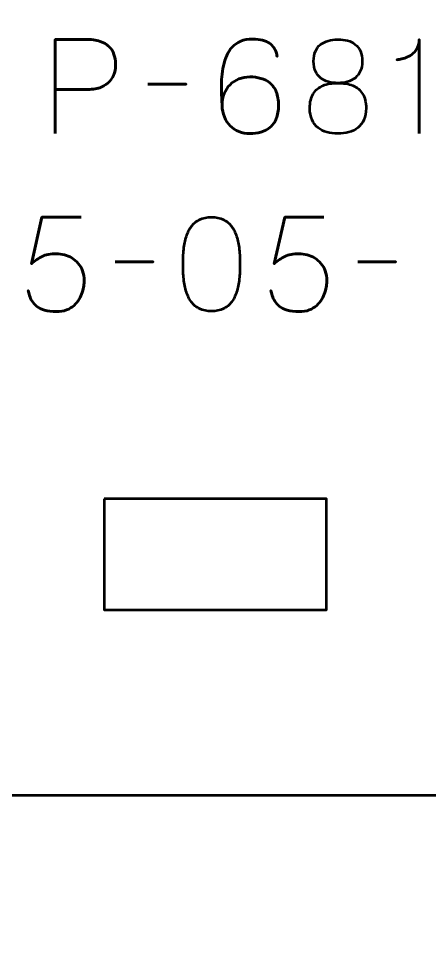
# Model space of a CAD drawing. Header units: centimetres. Extents: x -21 to 0, y -29.7 to 0.
# Drawn here: x -9.025 to -7.915, y -10.527 to -8.029 of the extents above; entities that cross this region are included whole.
import ezdxf

# ---------------------------------------------------------------- set-up
doc = ezdxf.new("R2010")
doc.units = ezdxf.units.CM
doc.header["$MEASUREMENT"] = 0
doc.layers.add('Layer 1', color=7, linetype='Continuous')

msp = doc.modelspace()

# ---------------------------------------------------------------- linework, layer by layer
at = {"layer": 'Layer 1', "color": 3, "lineweight": 53}
msp.add_ellipse((-5.49369, -5.47442), major_axis=(0, 3.25), ratio=1, dxfattribs=at)
at = {"layer": 'Layer 1', "color": 1, "lineweight": 53}
msp.add_open_spline([(-21.00003, -29.19995), (-21.00003, -29.19995), (-21.00003, -1.69992), (-21.00003, -1.69992), (-21.00003, -1.69992), (-21.00003, -1.61709), (-20.93286, -1.54992), (-20.85003, -1.54992), (-20.85003, -1.54992), (-20.7672, -1.54992), (-20.70003, -1.48275), (-20.70003, -1.39992), (-20.70003, -1.39992), (-20.70003, -1.31709), (-20.7672, -1.24992), (-20.85003, -1.24992), (-20.85003, -1.24992), (-20.93286, -1.24992), (-21.00003, -1.18275), (-21.00003, -1.09992), (-21.00003, -1.09992), (-21.00003, -1.09992), (-21.00003, -0.49992), (-21.00003, -0.49992), (-21.00003, -0.49992), (-21.00003, -0.22295), (-20.77694, 0.00004), (-20.49994, 0.00004), (-20.49994, 0.00004), (-20.49994, 0.00004), (-0.50008, 0.00004), (-0.50008, 0.00004), (-0.50008, 0.00004), (-0.22294, 0.00004), (0.00002, -0.22295), (0.00002, -0.49992), (0.00002, -0.49992), (0.00002, -0.49992), (0.00002, -29.19995), (0.00002, -29.19995), (0.00002, -29.19995), (0.00002, -29.47695), (-0.22294, -29.70004), (-0.50008, -29.70004), (-0.50008, -29.70004), (-0.50008, -29.70004), (-20.49994, -29.70004), (-20.49994, -29.70004), (-20.49994, -29.70004), (-20.77694, -29.70004), (-21.00003, -29.47695), (-21.00003, -29.19995)], degree=3, knots=[0, 0, 0, 0, 0.0769231, 0.0769231, 0.0769231, 0.0769231, 0.1538462, 0.1538462, 0.1538462, 0.1538462, 0.2307692, 0.2307692, 0.2307692, 0.2307692, 0.3076923, 0.3076923, 0.3076923, 0.3076923, 0.3846154, 0.3846154, 0.3846154, 0.3846154, 0.4615385, 0.4615385, 0.4615385, 0.4615385, 0.5384615, 0.5384615, 0.5384615, 0.5384615, 0.6153846, 0.6153846, 0.6153846, 0.6153846, 0.6923077, 0.6923077, 0.6923077, 0.6923077, 0.7692308, 0.7692308, 0.7692308, 0.7692308, 0.8461538, 0.8461538, 0.8461538, 0.8461538, 0.9230769, 0.9230769, 0.9230769, 0.9230769, 1, 1, 1, 1], dxfattribs=at)
at = {"layer": 'Layer 1', "color": 3, "lineweight": 53}
msp.add_open_spline([(-9.64363, -0.82436), (-9.64363, -0.82436), (-1.34373, -0.82436), (-1.34373, -0.82436), (-1.34373, -0.82436), (-1.06673, -0.82436), (-0.84363, -1.04746), (-0.84363, -1.32446), (-0.84363, -1.32446), (-0.84363, -1.32446), (-0.84363, -9.62436), (-0.84363, -9.62436), (-0.84363, -9.62436), (-0.84363, -9.90136), (-1.06673, -10.12446), (-1.34373, -10.12446), (-1.34373, -10.12446), (-1.34373, -10.12446), (-9.64363, -10.12446), (-9.64363, -10.12446), (-9.64363, -10.12446), (-9.92063, -10.12446), (-10.14373, -9.90136), (-10.14373, -9.62436), (-10.14373, -9.62436), (-10.14373, -9.62436), (-10.14373, -1.32446), (-10.14373, -1.32446), (-10.14373, -1.32446), (-10.14373, -1.04746), (-9.92063, -0.82436), (-9.64363, -0.82436)], degree=3, knots=[0, 0, 0, 0, 0.125, 0.125, 0.125, 0.125, 0.25, 0.25, 0.25, 0.25, 0.375, 0.375, 0.375, 0.375, 0.5, 0.5, 0.5, 0.5, 0.625, 0.625, 0.625, 0.625, 0.75, 0.75, 0.75, 0.75, 0.875, 0.875, 0.875, 0.875, 1, 1, 1, 1], dxfattribs=at)
at = {"layer": 'Layer 1', "color": 5, "lineweight": 53}
for points, knots in [([(-8.92585, -8.33918), (-8.92585, -8.33918), (-8.92585, -8.08483), (-8.92585, -8.08483), (-8.92585, -8.08483), (-8.92585, -8.08483), (-8.84471, -8.08483), (-8.84471, -8.08483), (-8.84471, -8.08483), (-8.82848, -8.08488), (-8.81514, -8.08671), (-8.80461, -8.09023), (-8.80461, -8.09023), (-8.79414, -8.0937), (-8.78591, -8.09853), (-8.77997, -8.10464), (-8.77997, -8.10464), (-8.77404, -8.1107), (-8.7698, -8.11763), (-8.76722, -8.12545), (-8.76722, -8.12545), (-8.76469, -8.13327), (-8.76322, -8.14145), (-8.76287, -8.15009), (-8.76287, -8.15009), (-8.76245, -8.15873), (-8.76345, -8.1672), (-8.7658, -8.17543), (-8.7658, -8.17543), (-8.76822, -8.18366), (-8.77227, -8.19113), (-8.77809, -8.19783), (-8.77809, -8.19783), (-8.78386, -8.20454), (-8.79168, -8.20989), (-8.80149, -8.21383), (-8.80149, -8.21383), (-8.81131, -8.21782), (-8.82348, -8.21982), (-8.83801, -8.21994), (-8.83801, -8.21994), (-8.83801, -8.21994), (-8.92585, -8.21994), (-8.92585, -8.21994), (-8.92585, -8.21994), (-8.92585, -8.21994), (-8.83801, -8.21994), (-8.83801, -8.21994), (-8.83801, -8.21994), (-8.82378, -8.21982), (-8.81173, -8.21782), (-8.80196, -8.21383), (-8.80196, -8.21383), (-8.79215, -8.20989), (-8.78433, -8.20454), (-8.77845, -8.19783), (-8.77845, -8.19783), (-8.77263, -8.19113), (-8.76845, -8.18366), (-8.76598, -8.17543), (-8.76598, -8.17543), (-8.76351, -8.1672), (-8.76245, -8.15873), (-8.76287, -8.15009), (-8.76287, -8.15009), (-8.76322, -8.14145), (-8.76469, -8.13327), (-8.76733, -8.12545), (-8.76733, -8.12545), (-8.76992, -8.11763), (-8.77427, -8.1107), (-8.78021, -8.10464), (-8.78021, -8.10464), (-8.78621, -8.09853), (-8.79444, -8.0937), (-8.8049, -8.09023), (-8.8049, -8.09023), (-8.81543, -8.08671), (-8.82866, -8.08488), (-8.84471, -8.08483), (-8.84471, -8.08483), (-8.84471, -8.08483), (-8.92585, -8.08483), (-8.92585, -8.08483), (-8.92585, -8.08483), (-8.92585, -8.08483), (-8.92585, -8.33918), (-8.92585, -8.33918)], [0, 0, 0, 0, 0.0454545, 0.0454545, 0.0454545, 0.0454545, 0.0909091, 0.0909091, 0.0909091, 0.0909091, 0.1363636, 0.1363636, 0.1363636, 0.1363636, 0.1818182, 0.1818182, 0.1818182, 0.1818182, 0.2272727, 0.2272727, 0.2272727, 0.2272727, 0.2727273, 0.2727273, 0.2727273, 0.2727273, 0.3181818, 0.3181818, 0.3181818, 0.3181818, 0.3636364, 0.3636364, 0.3636364, 0.3636364, 0.4090909, 0.4090909, 0.4090909, 0.4090909, 0.4545455, 0.4545455, 0.4545455, 0.4545455, 0.5, 0.5, 0.5, 0.5, 0.5454545, 0.5454545, 0.5454545, 0.5454545, 0.5909091, 0.5909091, 0.5909091, 0.5909091, 0.6363636, 0.6363636, 0.6363636, 0.6363636, 0.6818182, 0.6818182, 0.6818182, 0.6818182, 0.7272727, 0.7272727, 0.7272727, 0.7272727, 0.7727273, 0.7727273, 0.7727273, 0.7727273, 0.8181818, 0.8181818, 0.8181818, 0.8181818, 0.8636364, 0.8636364, 0.8636364, 0.8636364, 0.9090909, 0.9090909, 0.9090909, 0.9090909, 0.9545455, 0.9545455, 0.9545455, 0.9545455, 1, 1, 1, 1]), ([(-8.47535, -8.26263), (-8.47529, -8.2511), (-8.47341, -8.2407), (-8.46965, -8.23129), (-8.46965, -8.23129), (-8.46594, -8.22194), (-8.46071, -8.21388), (-8.45395, -8.20712), (-8.45395, -8.20712), (-8.44724, -8.20042), (-8.43931, -8.19525), (-8.43025, -8.1916), (-8.43025, -8.1916), (-8.4212, -8.18795), (-8.41126, -8.18613), (-8.40056, -8.18607), (-8.40056, -8.18607), (-8.3898, -8.18601), (-8.37975, -8.18737), (-8.3704, -8.19007), (-8.3704, -8.19007), (-8.36105, -8.19272), (-8.35288, -8.19707), (-8.34576, -8.20307), (-8.34576, -8.20307), (-8.33865, -8.209), (-8.33306, -8.21688), (-8.32906, -8.2267), (-8.32906, -8.2267), (-8.32506, -8.23652), (-8.32301, -8.24846), (-8.32295, -8.26263), (-8.32295, -8.26263), (-8.32301, -8.2768), (-8.32506, -8.28873), (-8.32906, -8.29855), (-8.32906, -8.29855), (-8.33306, -8.30837), (-8.33865, -8.31625), (-8.34576, -8.32219), (-8.34576, -8.32219), (-8.35288, -8.32819), (-8.36105, -8.33254), (-8.3704, -8.33518), (-8.3704, -8.33518), (-8.37975, -8.33789), (-8.3898, -8.33924), (-8.40056, -8.33918), (-8.40056, -8.33918), (-8.41126, -8.33912), (-8.42108, -8.3373), (-8.43008, -8.33365), (-8.43008, -8.33365), (-8.43901, -8.33001), (-8.44677, -8.32483), (-8.45342, -8.31807), (-8.45342, -8.31807), (-8.46006, -8.31137), (-8.46529, -8.30331), (-8.46906, -8.29391), (-8.46906, -8.29391), (-8.47288, -8.28456), (-8.47494, -8.27415), (-8.47535, -8.26263), (-8.47535, -8.26263), (-8.47558, -8.25681), (-8.47588, -8.24987), (-8.47629, -8.24181), (-8.47629, -8.24181), (-8.4767, -8.2337), (-8.47694, -8.22488), (-8.477, -8.21541), (-8.477, -8.21541), (-8.47705, -8.20589), (-8.47676, -8.19607), (-8.476, -8.18601), (-8.476, -8.18601), (-8.47529, -8.1759), (-8.47388, -8.16597), (-8.47182, -8.15615), (-8.47182, -8.15615), (-8.46976, -8.14639), (-8.46682, -8.13715), (-8.46294, -8.12851), (-8.46294, -8.12851), (-8.45906, -8.11987), (-8.45406, -8.11222), (-8.44789, -8.10558), (-8.44789, -8.10558), (-8.44166, -8.09894), (-8.43407, -8.0937), (-8.42508, -8.08988), (-8.42508, -8.08988), (-8.41608, -8.08612), (-8.40544, -8.08418), (-8.39315, -8.08412), (-8.39315, -8.08412), (-8.38245, -8.08418), (-8.3734, -8.08524), (-8.36587, -8.0873), (-8.36587, -8.0873), (-8.35834, -8.08935), (-8.35217, -8.09212), (-8.34723, -8.09553), (-8.34723, -8.09553), (-8.34235, -8.099), (-8.33847, -8.10276), (-8.33565, -8.10693), (-8.33565, -8.10693), (-8.33283, -8.11105), (-8.33071, -8.11522), (-8.32942, -8.1194), (-8.32942, -8.1194), (-8.32806, -8.12357), (-8.32718, -8.12745), (-8.32683, -8.13104), (-8.32683, -8.13104), (-8.32718, -8.12745), (-8.32806, -8.12357), (-8.32942, -8.1194), (-8.32942, -8.1194), (-8.33071, -8.11522), (-8.33283, -8.11105), (-8.33565, -8.10693), (-8.33565, -8.10693), (-8.33847, -8.10276), (-8.34235, -8.099), (-8.34723, -8.09553), (-8.34723, -8.09553), (-8.35217, -8.09212), (-8.35834, -8.08935), (-8.36587, -8.0873), (-8.36587, -8.0873), (-8.3734, -8.08524), (-8.38245, -8.08418), (-8.39315, -8.08412), (-8.39315, -8.08412), (-8.40544, -8.08418), (-8.41608, -8.08612), (-8.42508, -8.08988), (-8.42508, -8.08988), (-8.43407, -8.0937), (-8.44166, -8.09894), (-8.44789, -8.10558), (-8.44789, -8.10558), (-8.45406, -8.11222), (-8.45906, -8.11987), (-8.46294, -8.12851), (-8.46294, -8.12851), (-8.46682, -8.13715), (-8.46976, -8.14639), (-8.47182, -8.15615), (-8.47182, -8.15615), (-8.47388, -8.16597), (-8.47529, -8.1759), (-8.476, -8.18601), (-8.476, -8.18601), (-8.47676, -8.19607), (-8.47705, -8.20589), (-8.477, -8.21541), (-8.477, -8.21541), (-8.47694, -8.22488), (-8.4767, -8.2337), (-8.47629, -8.24181), (-8.47629, -8.24181), (-8.47588, -8.24987), (-8.47558, -8.25681), (-8.47535, -8.26263), (-8.47535, -8.26263), (-8.47494, -8.27415), (-8.47288, -8.28456), (-8.46906, -8.29391), (-8.46906, -8.29391), (-8.46529, -8.30331), (-8.46006, -8.31137), (-8.45342, -8.31807), (-8.45342, -8.31807), (-8.44677, -8.32483), (-8.43901, -8.33001), (-8.43008, -8.33365), (-8.43008, -8.33365), (-8.42108, -8.3373), (-8.41126, -8.33912), (-8.40056, -8.33918), (-8.40056, -8.33918), (-8.3898, -8.33924), (-8.37975, -8.33789), (-8.3704, -8.33518), (-8.3704, -8.33518), (-8.36105, -8.33254), (-8.35288, -8.32819), (-8.34576, -8.32219), (-8.34576, -8.32219), (-8.33865, -8.31625), (-8.33306, -8.30837), (-8.32906, -8.29855), (-8.32906, -8.29855), (-8.32506, -8.28873), (-8.32301, -8.2768), (-8.32295, -8.26263), (-8.32295, -8.26263), (-8.32301, -8.24846), (-8.32506, -8.23652), (-8.32906, -8.2267), (-8.32906, -8.2267), (-8.33306, -8.21688), (-8.33865, -8.209), (-8.34576, -8.20307), (-8.34576, -8.20307), (-8.35288, -8.19707), (-8.36105, -8.19272), (-8.3704, -8.19007), (-8.3704, -8.19007), (-8.37975, -8.18737), (-8.3898, -8.18601), (-8.40056, -8.18607), (-8.40056, -8.18607), (-8.41126, -8.18613), (-8.4212, -8.18795), (-8.43025, -8.1916), (-8.43025, -8.1916), (-8.43931, -8.19525), (-8.44724, -8.20042), (-8.45395, -8.20712), (-8.45395, -8.20712), (-8.46071, -8.21388), (-8.46594, -8.22194), (-8.46965, -8.23129), (-8.46965, -8.23129), (-8.47341, -8.2407), (-8.47529, -8.2511), (-8.47535, -8.26263)], [0, 0, 0, 0, 0.0172414, 0.0172414, 0.0172414, 0.0172414, 0.0344828, 0.0344828, 0.0344828, 0.0344828, 0.0517241, 0.0517241, 0.0517241, 0.0517241, 0.0689655, 0.0689655, 0.0689655, 0.0689655, 0.0862069, 0.0862069, 0.0862069, 0.0862069, 0.1034483, 0.1034483, 0.1034483, 0.1034483, 0.1206897, 0.1206897, 0.1206897, 0.1206897, 0.137931, 0.137931, 0.137931, 0.137931, 0.1551724, 0.1551724, 0.1551724, 0.1551724, 0.1724138, 0.1724138, 0.1724138, 0.1724138, 0.1896552, 0.1896552, 0.1896552, 0.1896552, 0.2068966, 0.2068966, 0.2068966, 0.2068966, 0.2241379, 0.2241379, 0.2241379, 0.2241379, 0.2413793, 0.2413793, 0.2413793, 0.2413793, 0.2586207, 0.2586207, 0.2586207, 0.2586207, 0.2758621, 0.2758621, 0.2758621, 0.2758621, 0.2931034, 0.2931034, 0.2931034, 0.2931034, 0.3103448, 0.3103448, 0.3103448, 0.3103448, 0.3275862, 0.3275862, 0.3275862, 0.3275862, 0.3448276, 0.3448276, 0.3448276, 0.3448276, 0.362069, 0.362069, 0.362069, 0.362069, 0.3793103, 0.3793103, 0.3793103, 0.3793103, 0.3965517, 0.3965517, 0.3965517, 0.3965517, 0.4137931, 0.4137931, 0.4137931, 0.4137931, 0.4310345, 0.4310345, 0.4310345, 0.4310345, 0.4482759, 0.4482759, 0.4482759, 0.4482759, 0.4655172, 0.4655172, 0.4655172, 0.4655172, 0.4827586, 0.4827586, 0.4827586, 0.4827586, 0.5, 0.5, 0.5, 0.5, 0.5172414, 0.5172414, 0.5172414, 0.5172414, 0.5344828, 0.5344828, 0.5344828, 0.5344828, 0.5517241, 0.5517241, 0.5517241, 0.5517241, 0.5689655, 0.5689655, 0.5689655, 0.5689655, 0.5862069, 0.5862069, 0.5862069, 0.5862069, 0.6034483, 0.6034483, 0.6034483, 0.6034483, 0.6206897, 0.6206897, 0.6206897, 0.6206897, 0.637931, 0.637931, 0.637931, 0.637931, 0.6551724, 0.6551724, 0.6551724, 0.6551724, 0.6724138, 0.6724138, 0.6724138, 0.6724138, 0.6896552, 0.6896552, 0.6896552, 0.6896552, 0.7068966, 0.7068966, 0.7068966, 0.7068966, 0.7241379, 0.7241379, 0.7241379, 0.7241379, 0.7413793, 0.7413793, 0.7413793, 0.7413793, 0.7586207, 0.7586207, 0.7586207, 0.7586207, 0.7758621, 0.7758621, 0.7758621, 0.7758621, 0.7931034, 0.7931034, 0.7931034, 0.7931034, 0.8103448, 0.8103448, 0.8103448, 0.8103448, 0.8275862, 0.8275862, 0.8275862, 0.8275862, 0.8448276, 0.8448276, 0.8448276, 0.8448276, 0.862069, 0.862069, 0.862069, 0.862069, 0.8793103, 0.8793103, 0.8793103, 0.8793103, 0.8965517, 0.8965517, 0.8965517, 0.8965517, 0.9137931, 0.9137931, 0.9137931, 0.9137931, 0.9310345, 0.9310345, 0.9310345, 0.9310345, 0.9482759, 0.9482759, 0.9482759, 0.9482759, 0.9655172, 0.9655172, 0.9655172, 0.9655172, 0.9827586, 0.9827586, 0.9827586, 0.9827586, 1, 1, 1, 1]), ([(-8.16278, -8.20265), (-8.15373, -8.20265), (-8.14526, -8.2016), (-8.13732, -8.19948), (-8.13732, -8.19948), (-8.12944, -8.1973), (-8.12251, -8.19389), (-8.11645, -8.18925), (-8.11645, -8.18925), (-8.11045, -8.1846), (-8.10575, -8.17855), (-8.10234, -8.17108), (-8.10234, -8.17108), (-8.09893, -8.16367), (-8.09722, -8.15468), (-8.09716, -8.14409), (-8.09716, -8.14409), (-8.09722, -8.13351), (-8.09887, -8.12445), (-8.1021, -8.11693), (-8.1021, -8.11693), (-8.10534, -8.1094), (-8.10992, -8.10323), (-8.1158, -8.09847), (-8.1158, -8.09847), (-8.12168, -8.09376), (-8.12862, -8.09029), (-8.13662, -8.08812), (-8.13662, -8.08812), (-8.14456, -8.08594), (-8.15332, -8.085), (-8.16278, -8.08518), (-8.16278, -8.08518), (-8.17225, -8.0853), (-8.18101, -8.08653), (-8.18895, -8.08871), (-8.18895, -8.08871), (-8.19694, -8.09094), (-8.20388, -8.09435), (-8.20976, -8.099), (-8.20976, -8.099), (-8.21564, -8.10364), (-8.22023, -8.1097), (-8.22346, -8.1171), (-8.22346, -8.1171), (-8.22669, -8.12457), (-8.22834, -8.13351), (-8.2284, -8.14409), (-8.2284, -8.14409), (-8.22834, -8.15468), (-8.22664, -8.16367), (-8.22323, -8.17108), (-8.22323, -8.17108), (-8.21981, -8.17855), (-8.21511, -8.1846), (-8.20906, -8.18925), (-8.20906, -8.18925), (-8.20306, -8.19389), (-8.19612, -8.1973), (-8.18824, -8.19948), (-8.18824, -8.19948), (-8.1803, -8.2016), (-8.17184, -8.20265), (-8.16278, -8.20265)], [0, 0, 0, 0, 0.0625, 0.0625, 0.0625, 0.0625, 0.125, 0.125, 0.125, 0.125, 0.1875, 0.1875, 0.1875, 0.1875, 0.25, 0.25, 0.25, 0.25, 0.3125, 0.3125, 0.3125, 0.3125, 0.375, 0.375, 0.375, 0.375, 0.4375, 0.4375, 0.4375, 0.4375, 0.5, 0.5, 0.5, 0.5, 0.5625, 0.5625, 0.5625, 0.5625, 0.625, 0.625, 0.625, 0.625, 0.6875, 0.6875, 0.6875, 0.6875, 0.75, 0.75, 0.75, 0.75, 0.8125, 0.8125, 0.8125, 0.8125, 0.875, 0.875, 0.875, 0.875, 0.9375, 0.9375, 0.9375, 0.9375, 1, 1, 1, 1]), ([(-8.16278, -8.20265), (-8.15373, -8.20265), (-8.14526, -8.2016), (-8.13732, -8.19948), (-8.13732, -8.19948), (-8.12944, -8.1973), (-8.12251, -8.19389), (-8.11645, -8.18925), (-8.11645, -8.18925), (-8.11045, -8.1846), (-8.10575, -8.17855), (-8.10234, -8.17108), (-8.10234, -8.17108), (-8.09893, -8.16367), (-8.09722, -8.15468), (-8.09716, -8.14409), (-8.09716, -8.14409), (-8.09722, -8.13351), (-8.09887, -8.12445), (-8.1021, -8.11693), (-8.1021, -8.11693), (-8.10534, -8.1094), (-8.10992, -8.10323), (-8.1158, -8.09847), (-8.1158, -8.09847), (-8.12168, -8.09376), (-8.12862, -8.09029), (-8.13662, -8.08812), (-8.13662, -8.08812), (-8.14456, -8.08594), (-8.15332, -8.085), (-8.16278, -8.08518), (-8.16278, -8.08518), (-8.17225, -8.0853), (-8.18101, -8.08653), (-8.18895, -8.08871), (-8.18895, -8.08871), (-8.19694, -8.09094), (-8.20388, -8.09435), (-8.20976, -8.099), (-8.20976, -8.099), (-8.21564, -8.10364), (-8.22023, -8.1097), (-8.22346, -8.1171), (-8.22346, -8.1171), (-8.22669, -8.12457), (-8.22834, -8.13351), (-8.2284, -8.14409), (-8.2284, -8.14409), (-8.22834, -8.15468), (-8.22664, -8.16367), (-8.22323, -8.17108), (-8.22323, -8.17108), (-8.21981, -8.17855), (-8.21511, -8.1846), (-8.20906, -8.18925), (-8.20906, -8.18925), (-8.20306, -8.19389), (-8.19612, -8.1973), (-8.18824, -8.19948), (-8.18824, -8.19948), (-8.1803, -8.2016), (-8.17184, -8.20265), (-8.16278, -8.20265)], [0, 0, 0, 0, 0.0625, 0.0625, 0.0625, 0.0625, 0.125, 0.125, 0.125, 0.125, 0.1875, 0.1875, 0.1875, 0.1875, 0.25, 0.25, 0.25, 0.25, 0.3125, 0.3125, 0.3125, 0.3125, 0.375, 0.375, 0.375, 0.375, 0.4375, 0.4375, 0.4375, 0.4375, 0.5, 0.5, 0.5, 0.5, 0.5625, 0.5625, 0.5625, 0.5625, 0.625, 0.625, 0.625, 0.625, 0.6875, 0.6875, 0.6875, 0.6875, 0.75, 0.75, 0.75, 0.75, 0.8125, 0.8125, 0.8125, 0.8125, 0.875, 0.875, 0.875, 0.875, 0.9375, 0.9375, 0.9375, 0.9375, 1, 1, 1, 1]), ([(-7.94336, -8.33918), (-7.94336, -8.33918), (-7.94336, -8.08483), (-7.94336, -8.08483), (-7.94336, -8.08483), (-7.94342, -8.09347), (-7.94494, -8.10088), (-7.94788, -8.10705), (-7.94788, -8.10705), (-7.95077, -8.11328), (-7.95459, -8.1184), (-7.95929, -8.12251), (-7.95929, -8.12251), (-7.96399, -8.12663), (-7.96905, -8.12992), (-7.97446, -8.13239), (-7.97446, -8.13239), (-7.97987, -8.1348), (-7.9851, -8.13663), (-7.99016, -8.13774), (-7.99016, -8.13774), (-7.99527, -8.13892), (-7.99963, -8.13962), (-8.00333, -8.13986), (-8.00333, -8.13986), (-7.99963, -8.13962), (-7.99527, -8.13892), (-7.99016, -8.13774), (-7.99016, -8.13774), (-7.9851, -8.13663), (-7.97987, -8.1348), (-7.97446, -8.13239), (-7.97446, -8.13239), (-7.96905, -8.12992), (-7.96399, -8.12663), (-7.95929, -8.12251), (-7.95929, -8.12251), (-7.95459, -8.1184), (-7.95077, -8.11328), (-7.94788, -8.10705), (-7.94788, -8.10705), (-7.94494, -8.10088), (-7.94342, -8.09347), (-7.94336, -8.08483), (-7.94336, -8.08483), (-7.94336, -8.08483), (-7.94336, -8.33918), (-7.94336, -8.33918)], [0, 0, 0, 0, 0.0833333, 0.0833333, 0.0833333, 0.0833333, 0.1666667, 0.1666667, 0.1666667, 0.1666667, 0.25, 0.25, 0.25, 0.25, 0.3333333, 0.3333333, 0.3333333, 0.3333333, 0.4166667, 0.4166667, 0.4166667, 0.4166667, 0.5, 0.5, 0.5, 0.5, 0.5833333, 0.5833333, 0.5833333, 0.5833333, 0.6666667, 0.6666667, 0.6666667, 0.6666667, 0.75, 0.75, 0.75, 0.75, 0.8333333, 0.8333333, 0.8333333, 0.8333333, 0.9166667, 0.9166667, 0.9166667, 0.9166667, 1, 1, 1, 1]), ([(-8.67538, -8.20618), (-8.67538, -8.20618), (-8.57272, -8.20618), (-8.57272, -8.20618), (-8.57272, -8.20618), (-8.57272, -8.20618), (-8.67538, -8.20618), (-8.67538, -8.20618)], [0, 0, 0, 0, 0.5, 0.5, 0.5, 0.5, 1, 1, 1, 1]), ([(-8.16278, -8.33918), (-8.1522, -8.33918), (-8.14232, -8.33795), (-8.13315, -8.33536), (-8.13315, -8.33536), (-8.12398, -8.33277), (-8.11592, -8.32871), (-8.10892, -8.32319), (-8.10892, -8.32319), (-8.10199, -8.31772), (-8.09652, -8.31066), (-8.09258, -8.30196), (-8.09258, -8.30196), (-8.08864, -8.29332), (-8.08664, -8.28291), (-8.08658, -8.27074), (-8.08658, -8.27074), (-8.0867, -8.25457), (-8.08987, -8.24146), (-8.09617, -8.23146), (-8.09617, -8.23146), (-8.10246, -8.22141), (-8.11128, -8.21412), (-8.12262, -8.20947), (-8.12262, -8.20947), (-8.13403, -8.20489), (-8.14738, -8.2026), (-8.16278, -8.20265), (-8.16278, -8.20265), (-8.17813, -8.2026), (-8.19153, -8.20489), (-8.20282, -8.20947), (-8.20282, -8.20947), (-8.21417, -8.21412), (-8.22293, -8.22141), (-8.22916, -8.23146), (-8.22916, -8.23146), (-8.2354, -8.24146), (-8.23857, -8.25457), (-8.23863, -8.27074), (-8.23863, -8.27074), (-8.23857, -8.28291), (-8.23657, -8.29332), (-8.23263, -8.30196), (-8.23263, -8.30196), (-8.22869, -8.31066), (-8.22328, -8.31772), (-8.21629, -8.32319), (-8.21629, -8.32319), (-8.20935, -8.32871), (-8.20135, -8.33277), (-8.19218, -8.33536), (-8.19218, -8.33536), (-8.18307, -8.33795), (-8.17325, -8.33918), (-8.16278, -8.33918)], [0, 0, 0, 0, 0.0714286, 0.0714286, 0.0714286, 0.0714286, 0.1428571, 0.1428571, 0.1428571, 0.1428571, 0.2142857, 0.2142857, 0.2142857, 0.2142857, 0.2857143, 0.2857143, 0.2857143, 0.2857143, 0.3571429, 0.3571429, 0.3571429, 0.3571429, 0.4285714, 0.4285714, 0.4285714, 0.4285714, 0.5, 0.5, 0.5, 0.5, 0.5714286, 0.5714286, 0.5714286, 0.5714286, 0.6428571, 0.6428571, 0.6428571, 0.6428571, 0.7142857, 0.7142857, 0.7142857, 0.7142857, 0.7857143, 0.7857143, 0.7857143, 0.7857143, 0.8571429, 0.8571429, 0.8571429, 0.8571429, 0.9285714, 0.9285714, 0.9285714, 0.9285714, 1, 1, 1, 1]), ([(-8.16278, -8.33918), (-8.1522, -8.33918), (-8.14232, -8.33795), (-8.13315, -8.33536), (-8.13315, -8.33536), (-8.12398, -8.33277), (-8.11592, -8.32871), (-8.10892, -8.32319), (-8.10892, -8.32319), (-8.10199, -8.31772), (-8.09652, -8.31066), (-8.09258, -8.30196), (-8.09258, -8.30196), (-8.08864, -8.29332), (-8.08664, -8.28291), (-8.08658, -8.27074), (-8.08658, -8.27074), (-8.0867, -8.25457), (-8.08987, -8.24146), (-8.09617, -8.23146), (-8.09617, -8.23146), (-8.10246, -8.22141), (-8.11128, -8.21412), (-8.12262, -8.20947), (-8.12262, -8.20947), (-8.13403, -8.20489), (-8.14738, -8.2026), (-8.16278, -8.20265), (-8.16278, -8.20265), (-8.17813, -8.2026), (-8.19153, -8.20489), (-8.20282, -8.20947), (-8.20282, -8.20947), (-8.21417, -8.21412), (-8.22293, -8.22141), (-8.22916, -8.23146), (-8.22916, -8.23146), (-8.2354, -8.24146), (-8.23857, -8.25457), (-8.23863, -8.27074), (-8.23863, -8.27074), (-8.23857, -8.28291), (-8.23657, -8.29332), (-8.23263, -8.30196), (-8.23263, -8.30196), (-8.22869, -8.31066), (-8.22328, -8.31772), (-8.21629, -8.32319), (-8.21629, -8.32319), (-8.20935, -8.32871), (-8.20135, -8.33277), (-8.19218, -8.33536), (-8.19218, -8.33536), (-8.18307, -8.33795), (-8.17325, -8.33918), (-8.16278, -8.33918)], [0, 0, 0, 0, 0.0714286, 0.0714286, 0.0714286, 0.0714286, 0.1428571, 0.1428571, 0.1428571, 0.1428571, 0.2142857, 0.2142857, 0.2142857, 0.2142857, 0.2857143, 0.2857143, 0.2857143, 0.2857143, 0.3571429, 0.3571429, 0.3571429, 0.3571429, 0.4285714, 0.4285714, 0.4285714, 0.4285714, 0.5, 0.5, 0.5, 0.5, 0.5714286, 0.5714286, 0.5714286, 0.5714286, 0.6428571, 0.6428571, 0.6428571, 0.6428571, 0.7142857, 0.7142857, 0.7142857, 0.7142857, 0.7857143, 0.7857143, 0.7857143, 0.7857143, 0.8571429, 0.8571429, 0.8571429, 0.8571429, 0.9285714, 0.9285714, 0.9285714, 0.9285714, 1, 1, 1, 1]), ([(-8.85565, -8.56425), (-8.85565, -8.56425), (-8.96149, -8.56425), (-8.96149, -8.56425), (-8.96149, -8.56425), (-8.96149, -8.56425), (-8.98971, -8.69054), (-8.98971, -8.69054), (-8.98971, -8.69054), (-8.98477, -8.68631), (-8.98007, -8.68249), (-8.97554, -8.67913), (-8.97554, -8.67913), (-8.97107, -8.67578), (-8.96637, -8.67296), (-8.96137, -8.67061), (-8.96137, -8.67061), (-8.95643, -8.66826), (-8.95079, -8.66649), (-8.94444, -8.66526), (-8.94444, -8.66526), (-8.93815, -8.66402), (-8.93062, -8.66338), (-8.92198, -8.66338), (-8.92198, -8.66338), (-8.91492, -8.66338), (-8.90787, -8.66432), (-8.90081, -8.66626), (-8.90081, -8.66626), (-8.89375, -8.66814), (-8.88705, -8.67102), (-8.8807, -8.67484), (-8.8807, -8.67484), (-8.87429, -8.67872), (-8.86865, -8.68354), (-8.86371, -8.68936), (-8.86371, -8.68936), (-8.85871, -8.69519), (-8.85477, -8.70201), (-8.85195, -8.70983), (-8.85195, -8.70983), (-8.84907, -8.71765), (-8.8476, -8.72652), (-8.84754, -8.7364), (-8.84754, -8.7364), (-8.84748, -8.74005), (-8.84789, -8.74463), (-8.84872, -8.75004), (-8.84872, -8.75004), (-8.84948, -8.75545), (-8.85089, -8.76133), (-8.85289, -8.76756), (-8.85289, -8.76756), (-8.85489, -8.7738), (-8.85771, -8.77997), (-8.8613, -8.78609), (-8.8613, -8.78609), (-8.86488, -8.7922), (-8.86947, -8.79779), (-8.875, -8.80284), (-8.875, -8.80284), (-8.88052, -8.8079), (-8.88723, -8.81196), (-8.89505, -8.81501), (-8.89505, -8.81501), (-8.90293, -8.81801), (-8.91216, -8.8196), (-8.92268, -8.81966), (-8.92268, -8.81966), (-8.93526, -8.8196), (-8.94585, -8.81825), (-8.95443, -8.81572), (-8.95443, -8.81572), (-8.96302, -8.81313), (-8.97001, -8.80978), (-8.97542, -8.80555), (-8.97542, -8.80555), (-8.98089, -8.80131), (-8.98512, -8.79667), (-8.98818, -8.79161), (-8.98818, -8.79161), (-8.99124, -8.78656), (-8.99353, -8.7815), (-8.99506, -8.77644), (-8.99506, -8.77644), (-8.99659, -8.77139), (-8.99777, -8.76674), (-8.99853, -8.76251), (-8.99853, -8.76251), (-8.99777, -8.76674), (-8.99659, -8.77139), (-8.99506, -8.77644), (-8.99506, -8.77644), (-8.99353, -8.7815), (-8.99124, -8.78656), (-8.98818, -8.79161), (-8.98818, -8.79161), (-8.98512, -8.79667), (-8.98089, -8.80131), (-8.97542, -8.80555), (-8.97542, -8.80555), (-8.97001, -8.80978), (-8.96302, -8.81313), (-8.95443, -8.81572), (-8.95443, -8.81572), (-8.94585, -8.81825), (-8.93526, -8.8196), (-8.92268, -8.81966), (-8.92268, -8.81966), (-8.91216, -8.8196), (-8.90293, -8.81801), (-8.89505, -8.81501), (-8.89505, -8.81501), (-8.88723, -8.81196), (-8.88052, -8.8079), (-8.875, -8.80284), (-8.875, -8.80284), (-8.86947, -8.79779), (-8.86488, -8.7922), (-8.8613, -8.78609), (-8.8613, -8.78609), (-8.85771, -8.77997), (-8.85489, -8.7738), (-8.85289, -8.76756), (-8.85289, -8.76756), (-8.85089, -8.76133), (-8.84948, -8.75545), (-8.84872, -8.75004), (-8.84872, -8.75004), (-8.84789, -8.74463), (-8.84748, -8.74005), (-8.84754, -8.7364), (-8.84754, -8.7364), (-8.8476, -8.72652), (-8.84907, -8.71765), (-8.85195, -8.70983), (-8.85195, -8.70983), (-8.85477, -8.70201), (-8.85871, -8.69519), (-8.86371, -8.68936), (-8.86371, -8.68936), (-8.86865, -8.68354), (-8.87429, -8.67872), (-8.8807, -8.67484), (-8.8807, -8.67484), (-8.88705, -8.67102), (-8.89375, -8.66814), (-8.90081, -8.66626), (-8.90081, -8.66626), (-8.90787, -8.66432), (-8.91492, -8.66338), (-8.92198, -8.66338), (-8.92198, -8.66338), (-8.93062, -8.66338), (-8.93815, -8.66402), (-8.94444, -8.66526), (-8.94444, -8.66526), (-8.95079, -8.66649), (-8.95643, -8.66826), (-8.96137, -8.67061), (-8.96137, -8.67061), (-8.96637, -8.67296), (-8.97107, -8.67578), (-8.97554, -8.67913), (-8.97554, -8.67913), (-8.98007, -8.68249), (-8.98477, -8.68631), (-8.98971, -8.69054), (-8.98971, -8.69054), (-8.98971, -8.69054), (-8.96149, -8.56425), (-8.96149, -8.56425), (-8.96149, -8.56425), (-8.96149, -8.56425), (-8.85565, -8.56425), (-8.85565, -8.56425)], [0, 0, 0, 0, 0.0227273, 0.0227273, 0.0227273, 0.0227273, 0.0454545, 0.0454545, 0.0454545, 0.0454545, 0.0681818, 0.0681818, 0.0681818, 0.0681818, 0.0909091, 0.0909091, 0.0909091, 0.0909091, 0.1136364, 0.1136364, 0.1136364, 0.1136364, 0.1363636, 0.1363636, 0.1363636, 0.1363636, 0.1590909, 0.1590909, 0.1590909, 0.1590909, 0.1818182, 0.1818182, 0.1818182, 0.1818182, 0.2045455, 0.2045455, 0.2045455, 0.2045455, 0.2272727, 0.2272727, 0.2272727, 0.2272727, 0.25, 0.25, 0.25, 0.25, 0.2727273, 0.2727273, 0.2727273, 0.2727273, 0.2954545, 0.2954545, 0.2954545, 0.2954545, 0.3181818, 0.3181818, 0.3181818, 0.3181818, 0.3409091, 0.3409091, 0.3409091, 0.3409091, 0.3636364, 0.3636364, 0.3636364, 0.3636364, 0.3863636, 0.3863636, 0.3863636, 0.3863636, 0.4090909, 0.4090909, 0.4090909, 0.4090909, 0.4318182, 0.4318182, 0.4318182, 0.4318182, 0.4545455, 0.4545455, 0.4545455, 0.4545455, 0.4772727, 0.4772727, 0.4772727, 0.4772727, 0.5, 0.5, 0.5, 0.5, 0.5227273, 0.5227273, 0.5227273, 0.5227273, 0.5454545, 0.5454545, 0.5454545, 0.5454545, 0.5681818, 0.5681818, 0.5681818, 0.5681818, 0.5909091, 0.5909091, 0.5909091, 0.5909091, 0.6136364, 0.6136364, 0.6136364, 0.6136364, 0.6363636, 0.6363636, 0.6363636, 0.6363636, 0.6590909, 0.6590909, 0.6590909, 0.6590909, 0.6818182, 0.6818182, 0.6818182, 0.6818182, 0.7045455, 0.7045455, 0.7045455, 0.7045455, 0.7272727, 0.7272727, 0.7272727, 0.7272727, 0.75, 0.75, 0.75, 0.75, 0.7727273, 0.7727273, 0.7727273, 0.7727273, 0.7954545, 0.7954545, 0.7954545, 0.7954545, 0.8181818, 0.8181818, 0.8181818, 0.8181818, 0.8409091, 0.8409091, 0.8409091, 0.8409091, 0.8636364, 0.8636364, 0.8636364, 0.8636364, 0.8863636, 0.8863636, 0.8863636, 0.8863636, 0.9090909, 0.9090909, 0.9090909, 0.9090909, 0.9318182, 0.9318182, 0.9318182, 0.9318182, 0.9545455, 0.9545455, 0.9545455, 0.9545455, 0.9772727, 0.9772727, 0.9772727, 0.9772727, 1, 1, 1, 1]), ([(-8.50392, -8.8186), (-8.49158, -8.81854), (-8.48093, -8.81637), (-8.47206, -8.81213), (-8.47206, -8.81213), (-8.46324, -8.8079), (-8.45589, -8.80184), (-8.45001, -8.79414), (-8.45001, -8.79414), (-8.44419, -8.78638), (-8.4396, -8.77721), (-8.43619, -8.76662), (-8.43619, -8.76662), (-8.43284, -8.75604), (-8.43043, -8.74446), (-8.42908, -8.73176), (-8.42908, -8.73176), (-8.42766, -8.71906), (-8.42696, -8.70571), (-8.42702, -8.6916), (-8.42702, -8.6916), (-8.42696, -8.67755), (-8.42766, -8.6642), (-8.42908, -8.65156), (-8.42908, -8.65156), (-8.43043, -8.63892), (-8.43284, -8.62728), (-8.43619, -8.61669), (-8.43619, -8.61669), (-8.4396, -8.60617), (-8.44419, -8.597), (-8.45001, -8.58918), (-8.45001, -8.58918), (-8.45589, -8.58141), (-8.46324, -8.57536), (-8.47206, -8.57112), (-8.47206, -8.57112), (-8.48093, -8.56683), (-8.49158, -8.56466), (-8.50392, -8.5646), (-8.50392, -8.5646), (-8.51627, -8.56466), (-8.52691, -8.56683), (-8.53579, -8.57112), (-8.53579, -8.57112), (-8.54461, -8.57536), (-8.55196, -8.58141), (-8.55784, -8.58918), (-8.55784, -8.58918), (-8.56366, -8.597), (-8.56825, -8.60617), (-8.57166, -8.61669), (-8.57166, -8.61669), (-8.57501, -8.62728), (-8.57742, -8.63892), (-8.57877, -8.65156), (-8.57877, -8.65156), (-8.58018, -8.6642), (-8.58089, -8.67755), (-8.58083, -8.6916), (-8.58083, -8.6916), (-8.58089, -8.70571), (-8.58018, -8.71906), (-8.57877, -8.73176), (-8.57877, -8.73176), (-8.57742, -8.74446), (-8.57501, -8.75604), (-8.57166, -8.76662), (-8.57166, -8.76662), (-8.56825, -8.77721), (-8.56366, -8.78638), (-8.55784, -8.79414), (-8.55784, -8.79414), (-8.55196, -8.80184), (-8.54461, -8.8079), (-8.53579, -8.81213), (-8.53579, -8.81213), (-8.52691, -8.81637), (-8.51627, -8.81854), (-8.50392, -8.8186)], [0, 0, 0, 0, 0.05, 0.05, 0.05, 0.05, 0.1, 0.1, 0.1, 0.1, 0.15, 0.15, 0.15, 0.15, 0.2, 0.2, 0.2, 0.2, 0.25, 0.25, 0.25, 0.25, 0.3, 0.3, 0.3, 0.3, 0.35, 0.35, 0.35, 0.35, 0.4, 0.4, 0.4, 0.4, 0.45, 0.45, 0.45, 0.45, 0.5, 0.5, 0.5, 0.5, 0.55, 0.55, 0.55, 0.55, 0.6, 0.6, 0.6, 0.6, 0.65, 0.65, 0.65, 0.65, 0.7, 0.7, 0.7, 0.7, 0.75, 0.75, 0.75, 0.75, 0.8, 0.8, 0.8, 0.8, 0.85, 0.85, 0.85, 0.85, 0.9, 0.9, 0.9, 0.9, 0.95, 0.95, 0.95, 0.95, 1, 1, 1, 1]), ([(-8.50392, -8.8186), (-8.49158, -8.81854), (-8.48093, -8.81637), (-8.47206, -8.81213), (-8.47206, -8.81213), (-8.46324, -8.8079), (-8.45589, -8.80184), (-8.45001, -8.79414), (-8.45001, -8.79414), (-8.44419, -8.78638), (-8.4396, -8.77721), (-8.43619, -8.76662), (-8.43619, -8.76662), (-8.43284, -8.75604), (-8.43043, -8.74446), (-8.42908, -8.73176), (-8.42908, -8.73176), (-8.42766, -8.71906), (-8.42696, -8.70571), (-8.42702, -8.6916), (-8.42702, -8.6916), (-8.42696, -8.67755), (-8.42766, -8.6642), (-8.42908, -8.65156), (-8.42908, -8.65156), (-8.43043, -8.63892), (-8.43284, -8.62728), (-8.43619, -8.61669), (-8.43619, -8.61669), (-8.4396, -8.60617), (-8.44419, -8.597), (-8.45001, -8.58918), (-8.45001, -8.58918), (-8.45589, -8.58141), (-8.46324, -8.57536), (-8.47206, -8.57112), (-8.47206, -8.57112), (-8.48093, -8.56683), (-8.49158, -8.56466), (-8.50392, -8.5646), (-8.50392, -8.5646), (-8.51627, -8.56466), (-8.52691, -8.56683), (-8.53579, -8.57112), (-8.53579, -8.57112), (-8.54461, -8.57536), (-8.55196, -8.58141), (-8.55784, -8.58918), (-8.55784, -8.58918), (-8.56366, -8.597), (-8.56825, -8.60617), (-8.57166, -8.61669), (-8.57166, -8.61669), (-8.57501, -8.62728), (-8.57742, -8.63892), (-8.57877, -8.65156), (-8.57877, -8.65156), (-8.58018, -8.6642), (-8.58089, -8.67755), (-8.58083, -8.6916), (-8.58083, -8.6916), (-8.58089, -8.70571), (-8.58018, -8.71906), (-8.57877, -8.73176), (-8.57877, -8.73176), (-8.57742, -8.74446), (-8.57501, -8.75604), (-8.57166, -8.76662), (-8.57166, -8.76662), (-8.56825, -8.77721), (-8.56366, -8.78638), (-8.55784, -8.79414), (-8.55784, -8.79414), (-8.55196, -8.80184), (-8.54461, -8.8079), (-8.53579, -8.81213), (-8.53579, -8.81213), (-8.52691, -8.81637), (-8.51627, -8.81854), (-8.50392, -8.8186)], [0, 0, 0, 0, 0.05, 0.05, 0.05, 0.05, 0.1, 0.1, 0.1, 0.1, 0.15, 0.15, 0.15, 0.15, 0.2, 0.2, 0.2, 0.2, 0.25, 0.25, 0.25, 0.25, 0.3, 0.3, 0.3, 0.3, 0.35, 0.35, 0.35, 0.35, 0.4, 0.4, 0.4, 0.4, 0.45, 0.45, 0.45, 0.45, 0.5, 0.5, 0.5, 0.5, 0.55, 0.55, 0.55, 0.55, 0.6, 0.6, 0.6, 0.6, 0.65, 0.65, 0.65, 0.65, 0.7, 0.7, 0.7, 0.7, 0.75, 0.75, 0.75, 0.75, 0.8, 0.8, 0.8, 0.8, 0.85, 0.85, 0.85, 0.85, 0.9, 0.9, 0.9, 0.9, 0.95, 0.95, 0.95, 0.95, 1, 1, 1, 1]), ([(-8.20053, -8.56425), (-8.20053, -8.56425), (-8.30637, -8.56425), (-8.30637, -8.56425), (-8.30637, -8.56425), (-8.30637, -8.56425), (-8.33459, -8.69054), (-8.33459, -8.69054), (-8.33459, -8.69054), (-8.32965, -8.68631), (-8.32495, -8.68249), (-8.32042, -8.67913), (-8.32042, -8.67913), (-8.31595, -8.67578), (-8.31125, -8.67296), (-8.30625, -8.67061), (-8.30625, -8.67061), (-8.30131, -8.66826), (-8.29567, -8.66649), (-8.28932, -8.66526), (-8.28932, -8.66526), (-8.28303, -8.66402), (-8.2755, -8.66338), (-8.26686, -8.66338), (-8.26686, -8.66338), (-8.2598, -8.66338), (-8.25275, -8.66432), (-8.24569, -8.66626), (-8.24569, -8.66626), (-8.23863, -8.66814), (-8.23193, -8.67102), (-8.22558, -8.67484), (-8.22558, -8.67484), (-8.21917, -8.67872), (-8.21353, -8.68354), (-8.20859, -8.68936), (-8.20859, -8.68936), (-8.20359, -8.69519), (-8.19965, -8.70201), (-8.19683, -8.70983), (-8.19683, -8.70983), (-8.19395, -8.71765), (-8.19248, -8.72652), (-8.19242, -8.7364), (-8.19242, -8.7364), (-8.19236, -8.74005), (-8.19277, -8.74463), (-8.1936, -8.75004), (-8.1936, -8.75004), (-8.19436, -8.75545), (-8.19577, -8.76133), (-8.19777, -8.76756), (-8.19777, -8.76756), (-8.19977, -8.7738), (-8.20259, -8.77997), (-8.20618, -8.78609), (-8.20618, -8.78609), (-8.20976, -8.7922), (-8.21435, -8.79779), (-8.21988, -8.80284), (-8.21988, -8.80284), (-8.2254, -8.8079), (-8.23211, -8.81196), (-8.23993, -8.81501), (-8.23993, -8.81501), (-8.24781, -8.81801), (-8.25704, -8.8196), (-8.26756, -8.81966), (-8.26756, -8.81966), (-8.28014, -8.8196), (-8.29073, -8.81825), (-8.29931, -8.81572), (-8.29931, -8.81572), (-8.3079, -8.81313), (-8.31489, -8.80978), (-8.3203, -8.80555), (-8.3203, -8.80555), (-8.32577, -8.80131), (-8.33, -8.79667), (-8.33306, -8.79161), (-8.33306, -8.79161), (-8.33612, -8.78656), (-8.33841, -8.7815), (-8.33994, -8.77644), (-8.33994, -8.77644), (-8.34147, -8.77139), (-8.34265, -8.76674), (-8.34341, -8.76251), (-8.34341, -8.76251), (-8.34265, -8.76674), (-8.34147, -8.77139), (-8.33994, -8.77644), (-8.33994, -8.77644), (-8.33841, -8.7815), (-8.33612, -8.78656), (-8.33306, -8.79161), (-8.33306, -8.79161), (-8.33, -8.79667), (-8.32577, -8.80131), (-8.3203, -8.80555), (-8.3203, -8.80555), (-8.31489, -8.80978), (-8.3079, -8.81313), (-8.29931, -8.81572), (-8.29931, -8.81572), (-8.29073, -8.81825), (-8.28014, -8.8196), (-8.26756, -8.81966), (-8.26756, -8.81966), (-8.25704, -8.8196), (-8.24781, -8.81801), (-8.23993, -8.81501), (-8.23993, -8.81501), (-8.23211, -8.81196), (-8.2254, -8.8079), (-8.21988, -8.80284), (-8.21988, -8.80284), (-8.21435, -8.79779), (-8.20976, -8.7922), (-8.20618, -8.78609), (-8.20618, -8.78609), (-8.20259, -8.77997), (-8.19977, -8.7738), (-8.19777, -8.76756), (-8.19777, -8.76756), (-8.19577, -8.76133), (-8.19436, -8.75545), (-8.1936, -8.75004), (-8.1936, -8.75004), (-8.19277, -8.74463), (-8.19236, -8.74005), (-8.19242, -8.7364), (-8.19242, -8.7364), (-8.19248, -8.72652), (-8.19395, -8.71765), (-8.19683, -8.70983), (-8.19683, -8.70983), (-8.19965, -8.70201), (-8.20359, -8.69519), (-8.20859, -8.68936), (-8.20859, -8.68936), (-8.21353, -8.68354), (-8.21917, -8.67872), (-8.22558, -8.67484), (-8.22558, -8.67484), (-8.23193, -8.67102), (-8.23863, -8.66814), (-8.24569, -8.66626), (-8.24569, -8.66626), (-8.25275, -8.66432), (-8.2598, -8.66338), (-8.26686, -8.66338), (-8.26686, -8.66338), (-8.2755, -8.66338), (-8.28303, -8.66402), (-8.28932, -8.66526), (-8.28932, -8.66526), (-8.29567, -8.66649), (-8.30131, -8.66826), (-8.30625, -8.67061), (-8.30625, -8.67061), (-8.31125, -8.67296), (-8.31595, -8.67578), (-8.32042, -8.67913), (-8.32042, -8.67913), (-8.32495, -8.68249), (-8.32965, -8.68631), (-8.33459, -8.69054), (-8.33459, -8.69054), (-8.33459, -8.69054), (-8.30637, -8.56425), (-8.30637, -8.56425), (-8.30637, -8.56425), (-8.30637, -8.56425), (-8.20053, -8.56425), (-8.20053, -8.56425)], [0, 0, 0, 0, 0.0227273, 0.0227273, 0.0227273, 0.0227273, 0.0454545, 0.0454545, 0.0454545, 0.0454545, 0.0681818, 0.0681818, 0.0681818, 0.0681818, 0.0909091, 0.0909091, 0.0909091, 0.0909091, 0.1136364, 0.1136364, 0.1136364, 0.1136364, 0.1363636, 0.1363636, 0.1363636, 0.1363636, 0.1590909, 0.1590909, 0.1590909, 0.1590909, 0.1818182, 0.1818182, 0.1818182, 0.1818182, 0.2045455, 0.2045455, 0.2045455, 0.2045455, 0.2272727, 0.2272727, 0.2272727, 0.2272727, 0.25, 0.25, 0.25, 0.25, 0.2727273, 0.2727273, 0.2727273, 0.2727273, 0.2954545, 0.2954545, 0.2954545, 0.2954545, 0.3181818, 0.3181818, 0.3181818, 0.3181818, 0.3409091, 0.3409091, 0.3409091, 0.3409091, 0.3636364, 0.3636364, 0.3636364, 0.3636364, 0.3863636, 0.3863636, 0.3863636, 0.3863636, 0.4090909, 0.4090909, 0.4090909, 0.4090909, 0.4318182, 0.4318182, 0.4318182, 0.4318182, 0.4545455, 0.4545455, 0.4545455, 0.4545455, 0.4772727, 0.4772727, 0.4772727, 0.4772727, 0.5, 0.5, 0.5, 0.5, 0.5227273, 0.5227273, 0.5227273, 0.5227273, 0.5454545, 0.5454545, 0.5454545, 0.5454545, 0.5681818, 0.5681818, 0.5681818, 0.5681818, 0.5909091, 0.5909091, 0.5909091, 0.5909091, 0.6136364, 0.6136364, 0.6136364, 0.6136364, 0.6363636, 0.6363636, 0.6363636, 0.6363636, 0.6590909, 0.6590909, 0.6590909, 0.6590909, 0.6818182, 0.6818182, 0.6818182, 0.6818182, 0.7045455, 0.7045455, 0.7045455, 0.7045455, 0.7272727, 0.7272727, 0.7272727, 0.7272727, 0.75, 0.75, 0.75, 0.75, 0.7727273, 0.7727273, 0.7727273, 0.7727273, 0.7954545, 0.7954545, 0.7954545, 0.7954545, 0.8181818, 0.8181818, 0.8181818, 0.8181818, 0.8409091, 0.8409091, 0.8409091, 0.8409091, 0.8636364, 0.8636364, 0.8636364, 0.8636364, 0.8863636, 0.8863636, 0.8863636, 0.8863636, 0.9090909, 0.9090909, 0.9090909, 0.9090909, 0.9318182, 0.9318182, 0.9318182, 0.9318182, 0.9545455, 0.9545455, 0.9545455, 0.9545455, 0.9772727, 0.9772727, 0.9772727, 0.9772727, 1, 1, 1, 1]), ([(-8.76428, -8.6856), (-8.76428, -8.6856), (-8.66162, -8.6856), (-8.66162, -8.6856), (-8.66162, -8.6856), (-8.66162, -8.6856), (-8.76428, -8.6856), (-8.76428, -8.6856)], [0, 0, 0, 0, 0.5, 0.5, 0.5, 0.5, 1, 1, 1, 1]), ([(-8.10916, -8.6856), (-8.10916, -8.6856), (-8.0065, -8.6856), (-8.0065, -8.6856), (-8.0065, -8.6856), (-8.0065, -8.6856), (-8.10916, -8.6856), (-8.10916, -8.6856)], [0, 0, 0, 0, 0.5, 0.5, 0.5, 0.5, 1, 1, 1, 1])]:
    msp.add_open_spline(points, degree=3, knots=knots, dxfattribs=at)
at = {"layer": 'Layer 1', "lineweight": 53}
msp.add_open_spline([(-8.79368, -9.32436), (-8.79368, -9.32436), (-8.19368, -9.32436), (-8.19368, -9.32436), (-8.19368, -9.32436), (-8.19368, -9.32436), (-8.19368, -9.62436), (-8.19368, -9.62436), (-8.19368, -9.62436), (-8.19368, -9.62436), (-8.79368, -9.62436), (-8.79368, -9.62436), (-8.79368, -9.62436), (-8.79368, -9.62436), (-8.79368, -9.32436), (-8.79368, -9.32436)], degree=3, knots=[0, 0, 0, 0, 0.25, 0.25, 0.25, 0.25, 0.5, 0.5, 0.5, 0.5, 0.75, 0.75, 0.75, 0.75, 1, 1, 1, 1], dxfattribs=at)

doc.saveas('drawing.dxf')
